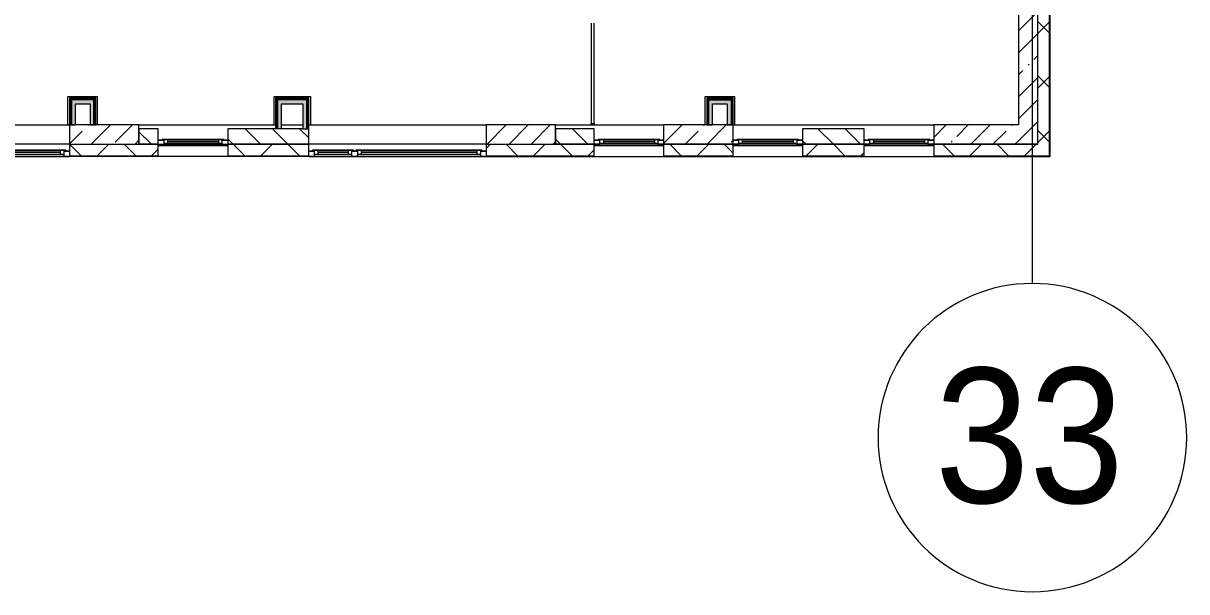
# Model space of a CAD drawing. Header units: millimetres. Extents: x 35363 to 232034, y -8553 to 29000.
# Drawn here: x 216954 to 232034, y -5906 to 1470 of the extents above; entities that cross this region are included whole.
import ezdxf

# ---------------------------------------------------------------- set-up
doc = ezdxf.new("R2010")
doc.units = ezdxf.units.MM
for name, color, linetype, lineweight, true_color in [('A-FLOR-1', 7, 'Continuous', 5, 0xaaaaaa), ('I-WALL-1', 7, 'Continuous', 5, 0xe7e7e7), ('I-WALL-2', 7, 'Continuous', 9, 0xe7e7e7)]:
    doc.layers.add(name, color=color, linetype=linetype, lineweight=lineweight, true_color=true_color)
for name, color, linetype, lineweight in [('A-GLAZ-2', 7, 'Continuous', 5), ('A-WALL', 7, 'Continuous', 9), ('A-WALL-2', 7, 'Continuous', 5), ('I-WALL-3', 7, 'Continuous', 5), ('S-COLS-1', 7, 'Continuous', 5), ('Оси', 7, 'Continuous', 9), ('Оси-1', 7, 'Continuous', 20)]:
    doc.layers.add(name, color=color, linetype=linetype, lineweight=lineweight)
doc.styles.add('Arial_1', font='arial.ttf', dxfattribs={"width": 0.9, "height": 1750})
pattern_1 = [(45, (105024.03, 0), (-353.5534, 353.5534), []), (135, (105024.03, 0), (-353.5534, -353.5534), [])]
pattern_2 = [(45, (105024.03, 0), (-285.1231, 285.1231), []), (45, (105309.15, 0), (-285.1231, 285.1231), [504.031, -100.806, 16.764, -84.042])]
pattern_3 = [(45, (105024, 0), (-530.33, 530.33), []), (135, (105024, 0), (-530.33, -530.33), [])]

# ---------------------------------------------------------------- blocks, each defined once
blk = doc.blocks.new('120_Окно_СКБ_1Ст - 120_Окно_СКБ_1Ст 900х2500_h_ с форточкой-22876038-2_6_2_птичка')
at = {"layer": 'A-GLAZ-2'}
for p, q in [((-450, -127), (-450, -57)), ((-450, -57), (-380, -57)), ((450, -57), (-450, -57)), ((-380, -127), (-450, -127)), ((-450, -127), (-400, -127)), ((-380, -127), (-400, -127)), ((-400, -127), (-400, -137)), ((-400, -137), (400, -137)), ((400, -137), (-400, -137)), ((-380, -57), (-380, -127)), ((380, -87), (-380, -87)), ((-380, -87), (-380, -127)), ((-330, -137), (-330, -87)), ((-330, -107), (330, -107)), ((330, -117), (-330, -117)), ((330, -137), (330, -87)), ((380, -127), (380, -57)), ((380, -57), (450, -57)), ((380, -127), (380, -87)), ((450, -127), (380, -127)), ((400, -127), (380, -127)), ((400, -127), (450, -127)), ((400, -137), (400, -127)), ((450, -57), (450, -127))]:
    blk.add_line(p, q, dxfattribs=at)
blk = doc.blocks.new('120_Окно_СКБ_2Ст_Фрамуга сверху - 120_Окно_СКБ_2Ст_2300х2500_h_ ДОО-22877051-2_6_2_птичка')
at = {"layer": 'A-GLAZ-2'}
for p, q in [((-1150, 13), (-1150, 83)), ((-1150, 83), (-1080, 83)), ((1150, 83), (-1150, 83)), ((-1080, 13), (-1150, 13)), ((-1150, 13), (-1100, 13)), ((-1080, 13), (-1100, 13)), ((-1100, 13), (-1100, 3)), ((-1100, 3), (540, 3)), ((540, 3), (-1100, 3)), ((-1080, 83), (-1080, 13)), ((-1080, 83), (1080, 83)), ((520, 53), (-1080, 53)), ((-1080, 53), (-1080, 13)), ((-1030, 3), (-1030, 53)), ((-1030, 33), (470, 33)), ((470, 23), (-1030, 23)), ((470, 3), (470, 53)), ((520, 13), (520, 83)), ((520, 83), (590, 83)), ((520, 13), (520, 53)), ((590, 13), (520, 13)), ((540, 13), (520, 13)), ((540, 13), (570, 13)), ((540, 13), (570, 13)), ((540, 3), (540, 13)), ((590, 13), (570, 13)), ((570, 13), (570, 3)), ((570, 3), (1100, 3)), ((1100, 3), (570, 3)), ((590, 83), (590, 13)), ((1080, 53), (590, 53)), ((590, 53), (590, 13)), ((640, 3), (640, 53)), ((640, 33), (1030, 33)), ((1030, 23), (640, 23)), ((1030, 3), (1030, 53)), ((1080, 13), (1080, 83)), ((1080, 83), (1150, 83)), ((1080, 13), (1080, 53)), ((1150, 13), (1080, 13)), ((1100, 13), (1080, 13)), ((1100, 13), (1150, 13)), ((1100, 3), (1100, 13)), ((1150, 83), (1150, 13))]:
    blk.add_line(p, q, dxfattribs=at)
blk = doc.blocks.new('120_Окно_СКБ_1Ст - 120_Окно_СКБ_1Ст 900х2500_h_ с форточкой-22876796-2_6_2_птичка')
at = {"layer": 'A-GLAZ-2'}
for p, q in [((-450, -127), (-450, -57)), ((-450, -57), (-380, -57)), ((450, -57), (-450, -57)), ((-380, -127), (-450, -127)), ((-450, -127), (-400, -127)), ((-380, -127), (-400, -127)), ((-400, -127), (-400, -137)), ((-400, -137), (400, -137)), ((400, -137), (-400, -137)), ((-380, -57), (-380, -127)), ((380, -87), (-380, -87)), ((-380, -87), (-380, -127)), ((-330, -137), (-330, -87)), ((-330, -107), (330, -107)), ((330, -117), (-330, -117)), ((330, -137), (330, -87)), ((380, -127), (380, -57)), ((380, -57), (450, -57)), ((380, -127), (380, -87)), ((450, -127), (380, -127)), ((400, -127), (380, -127)), ((400, -127), (450, -127)), ((400, -137), (400, -127)), ((450, -57), (450, -127))]:
    blk.add_line(p, q, dxfattribs=at)
blk = doc.blocks.new('Ось сетки - D8-29747960-2_6_2_птичка')
at = {"layer": 'Оси-1'}
for start, end in [(360, 180), (180, 360)]:
    blk.add_arc((0, 0), 4, start, end, dxfattribs=at)

msp = doc.modelspace()

# ---------------------------------------------------------------- hatches: boundary and pattern name
at = {"layer": 'A-WALL-2'}
h = msp.add_hatch(dxfattribs=at)
h.set_pattern_fill('FP_83', color=256, style=0, pattern_type=2)
h.set_pattern_definition(pattern_1)
h.paths.add_polyline_path([(230104, -250), (230254, -250), (230254, 7700), (230104, 7700), (230104, -100)])
h.paths.add_polyline_path([(230254, 10000), (230254, 11920), (230104, 11920), (230104, 10000)])
h.paths.add_polyline_path([(230254, 13120), (230254, 21400), (230104, 21400), (230104, 13120)])
h = msp.add_hatch(dxfattribs=at)
h.set_pattern_fill('FP_93', color=256, style=0, pattern_type=2)
h.set_pattern_definition([(135, (105024.03, 0), (-176.7767, -176.7767), [])])
h.paths.add_polyline_path([(227598.2, -100), (227854, -100), (227854, 100), (227054, 100), (227054, -100)])
h.paths.add_polyline_path([(218454, -100), (218704, -100), (218704, 100), (218454, 100), (218454, 64.1)])
h.paths.add_polyline_path([(215254, -100), (215254, 100), (213954, 100), (213954, -100), (214842.7, -100)])
h.paths.add_polyline_path([(220309.3, -100), (220654, -100), (220654, 100), (219604, 100), (219604, -100)])
h.paths.add_polyline_path([(224354, -100), (224354, 100), (223854, 100), (223854, -100), (223953.8, -100)])
h.paths.add_polyline_path([(204054, -100), (204054, 100), (200704, 100), (200704, -100), (203909.5, -100)])
h.paths.add_polyline_path([(206754, -100), (206754, 100), (205854, 100), (205854, -100)])
h.paths.add_polyline_path([(209854, -100), (209854, 100), (208804, 100), (208804, -100), (209376.1, -100)])
h.paths.add_polyline_path([(199804, -100), (199804, 100), (199554, 100), (199554, -100)])
h.paths.add_polyline_path([(207904, -100), (207904, 100), (207654, 100), (207654, -100)])
h.paths.add_polyline_path([(196954, -100), (197754, -100), (197754, 100), (196954, 100), (196954, 64.1)])
h = msp.add_hatch(dxfattribs=at)
h.set_pattern_fill('FP_83', color=256, style=0, pattern_type=2)
h.set_pattern_definition(pattern_1)
h.paths.add_polyline_path([(225254, -250), (226154, -250), (226154, -100), (225254, -100)])
h.paths.add_polyline_path([(229420.4, -250), (230104, -250), (230104, -100), (228754, -100), (228754, -250)])
h.paths.add_polyline_path([(227054, -250), (227854, -250), (227854, -100), (227054, -100)])
h.paths.add_polyline_path([(213020.5, -250), (213054, -250), (213054, -100), (212154, -100), (212154, -250)])
h.paths.add_polyline_path([(218704, -250), (218704, -100), (217554, -100), (217554, -250), (218487.1, -250)])
h.paths.add_polyline_path([(213954, -250), (215254, -250), (215254, -100), (213954, -100)])
h.paths.add_polyline_path([(219604, -250), (220654, -250), (220654, -100), (219604, -100)])
h.paths.add_polyline_path([(224354, -250), (224354, -100), (222954, -100), (222954, -250), (223953.8, -250)])
h.paths.add_polyline_path([(208804, -250), (209854, -250), (209854, -100), (208804, -100)])
h.paths.add_polyline_path([(207553.9, -250), (207904, -250), (207904, -100), (205854, -100), (205854, -250), (206754, -250)])
h.paths.add_polyline_path([(204054, -250), (204954, -250), (204954, -100), (200704, -100), (200704, -250), (203909.5, -250)])
h.paths.add_polyline_path([(199804, -250), (199804, -100), (198654, -100), (198654, -250), (199554, -250)])
h.paths.add_polyline_path([(196954, -250), (197754, -250), (197754, -100), (196954, -100)])
h.paths.add_polyline_path([(196054, -250), (196054, -100), (194234, -100), (194234, -250), (194798.5, -250)])
at = {"layer": 'I-WALL-1'}
for points in [[(217629, 150), (217629, 475), (217579, 475), (217579, 150)], [(217819, 425), (217869, 425), (217869, 475), (217629, 475), (217629, 425)], [(220299, 100), (220299, 475), (220249, 475), (220249, 100)], [(220579, 425), (220629, 425), (220629, 475), (220299, 475), (220299, 425), (220309.3, 425)], [(217869, 150), (217869, 425), (217819, 425), (217819, 150)], [(220629, 100), (220629, 425), (220579, 425), (220579, 100)]]:
    msp.add_hatch(color=256, dxfattribs=at).paths.add_polyline_path(points)
at = {"layer": 'I-WALL-2'}
for points in [[(226079, 425), (226079, 475), (225839, 475), (225839, 425), (225889, 425)], [(226129, 150), (226129, 475), (226079, 475), (226079, 150)], [(225889, 150), (225889, 425), (225839, 425), (225839, 150)]]:
    msp.add_hatch(color=256, dxfattribs=at).paths.add_polyline_path(points)
at = {"layer": 'I-WALL-3'}
h = msp.add_hatch(dxfattribs=at)
h.set_pattern_fill('FP_91', color=256, style=0, pattern_type=2)
h.set_pattern_definition(pattern_2)
h.paths.add_polyline_path([(230104, -100), (230104, 7700), (229854, 7700), (229854, -100)])
h = msp.add_hatch(dxfattribs=at)
h.set_pattern_fill('FP_183', color=256, style=0, pattern_type=2)
h.set_pattern_definition(pattern_3)
h.paths.add_polyline_path([(217881.5, 150), (217881.5, 475), (217869, 475), (217869, 150)])
h = msp.add_hatch(dxfattribs=at)
h.set_pattern_fill('FP_183', color=256, style=0, pattern_type=2)
h.set_pattern_definition(pattern_3)
h.paths.add_polyline_path([(217881.5, 150), (217894, 150), (217894, 487.5), (217881.5, 487.5), (217881.5, 425)])
h = msp.add_hatch(dxfattribs=at)
h.set_pattern_fill('FP_183', color=256, style=0, pattern_type=2)
h.set_pattern_definition(pattern_3)
h.paths.add_polyline_path([(220236.5, 100), (220236.5, 500), (220224, 500), (220224, 100)])
h = msp.add_hatch(dxfattribs=at)
h.set_pattern_fill('FP_183', color=256, style=0, pattern_type=2)
h.set_pattern_definition(pattern_3)
h.paths.add_polyline_path([(220249, 100), (220249, 487.5), (220236.5, 487.5), (220236.5, 100)])
h = msp.add_hatch(dxfattribs=at)
h.set_pattern_fill('FP_183', color=256, style=0, pattern_type=2)
h.set_pattern_definition(pattern_3)
h.paths.add_polyline_path([(226141.5, 150), (226141.5, 487.5), (226129, 487.5), (226129, 150)])
h = msp.add_hatch(dxfattribs=at)
h.set_pattern_fill('FP_183', color=256, style=0, pattern_type=2)
h.set_pattern_definition(pattern_3)
h.paths.add_polyline_path([(226154, 150), (226154, 500), (226141.5, 500), (226141.5, 150)])
h = msp.add_hatch(dxfattribs=at)
h.set_pattern_fill('FP_91', color=256, style=0, pattern_type=2)
h.set_pattern_definition(pattern_2)
h.paths.add_polyline_path([(229854, -100), (229854, 150), (228754, 150), (228754, -100), (229420.4, -100)])
at = {"layer": 'S-COLS-1'}
h = msp.add_hatch(dxfattribs=at)
h.set_pattern_fill('FP_91', color=256, style=0, pattern_type=2)
h.set_pattern_definition(pattern_2)
h.paths.add_polyline_path([(217554, -100), (218454, -100), (218454, 150), (217554, 150), (217554, 64.1)])
h = msp.add_hatch(dxfattribs=at)
h.set_pattern_fill('FP_91', color=256, style=0, pattern_type=2)
h.set_pattern_definition(pattern_2)
h.paths.add_polyline_path([(223854, -100), (223854, 150), (222954, 150), (222954, -100)])
h = msp.add_hatch(dxfattribs=at)
h.set_pattern_fill('FP_91', color=256, style=0, pattern_type=2)
h.set_pattern_definition(pattern_2)
h.paths.add_polyline_path([(226154, -100), (226154, 150), (225254, 150), (225254, -100), (225776, -100)])

# ---------------------------------------------------------------- linework, layer by layer
at = {"layer": 'A-FLOR-1'}
for p, q in [((217533, 150), (217533, 521)), ((217533, 521), (217913, 521)), ((217913, 521), (217913, 150)), ((220204, 150), (220204, 520)), ((220204, 520), (220675, 520)), ((220675, 520), (220675, 150)), ((225793, 150), (225793, 521)), ((225793, 521), (226173, 521)), ((226173, 521), (226173, 150)), ((224314, 150), (224314, 170)), ((224353, 170), (224353, 150))]:
    msp.add_line(p, q, dxfattribs=at)
at = {"layer": 'A-WALL'}
for p, q in [((230254, -250), (230254, 7700)), ((230257, -253), (230257, 7700)), ((217566.5, 487.5), (217566.5, 150)), ((217881.5, 487.5), (217566.5, 487.5)), ((217579, 475), (217579, 150)), ((217869, 475), (217579, 475)), ((217869, 150), (217869, 475)), ((217881.5, 150), (217881.5, 487.5)), ((220236.5, 487.5), (220236.5, 100)), ((220641.5, 487.5), (220236.5, 487.5)), ((220249, 475), (220249, 100)), ((220629, 475), (220249, 475)), ((220629, 100), (220629, 475)), ((220641.5, 100), (220641.5, 487.5)), ((225826.5, 487.5), (226141.5, 487.5)), ((225826.5, 150), (225826.5, 487.5)), ((225839, 475), (226129, 475)), ((225839, 150), (225839, 475)), ((226129, 475), (226129, 150)), ((226141.5, 487.5), (226141.5, 150)), ((218454, -100), (218704, -100)), ((218704, -100), (218454, -100)), ((219604, -100), (220654, -100)), ((220654, -100), (219604, -100)), ((223854, -100), (224354, -100)), ((224354, -100), (223854, -100)), ((227054, -100), (227854, -100)), ((227854, -100), (227054, -100)), ((217554, -250), (218704, -250)), ((217554, -253), (218704, -253)), ((219604, -250), (220654, -250)), ((219604, -253), (220654, -253)), ((222954, -250), (224354, -250)), ((222954, -253), (224354, -253)), ((225254, -250), (226154, -250)), ((225254, -253), (226154, -253)), ((227054, -250), (227854, -250)), ((227054, -253), (227854, -253)), ((228754, -250), (230254, -250)), ((228754, -253), (230257, -253))]:
    msp.add_line(p, q, dxfattribs=at)
at = {"layer": 'A-WALL-2'}
for p, q in [((230262, -258), (230262, 21558)), ((218704, 100), (218454, 100)), ((218454, 100), (218454, -100)), ((218704, -258), (218704, 100)), ((220579, 100), (219604, 100)), ((219604, 100), (219604, -258)), ((220654, -258), (220654, 100)), ((224354, 100), (223854, 100)), ((223854, 100), (223854, -100)), ((224354, -258), (224354, 100)), ((227854, 100), (227054, 100)), ((227054, 100), (227054, -258)), ((227854, -258), (227854, 100)), ((217554, -100), (217554, -258)), ((217554, -100), (218454, -100)), ((218704, -100), (219604, -100)), ((222954, -100), (222954, -258)), ((222954, -100), (223854, -100)), ((226154, -100), (225254, -100)), ((225254, -100), (225254, -258)), ((226154, -258), (226154, -100)), ((230104, -100), (228754, -100)), ((228754, -100), (228754, -258)), ((222954, -258), (212154, -258)), ((222954, -258), (230262, -258))]:
    msp.add_line(p, q, dxfattribs=at)
at = {"layer": 'I-WALL-3'}
for p, q in [((229854, 10000), (229854, 150)), ((230104, -100), (230104, 10000)), ((224314, 1470), (224314, 170)), ((224354, 170), (224354, 1470)), ((217554, 500), (217554, 150)), ((217894, 500), (217554, 500)), ((217894, 150), (217894, 500)), ((220224, 500), (220224, 100)), ((220654, 500), (220224, 500)), ((220654, 100), (220654, 500)), ((226154, 500), (225814, 500)), ((225814, 500), (225814, 150)), ((226154, 150), (226154, 500)), ((217629, 150), (217629, 425)), ((217629, 425), (217819, 425)), ((217819, 425), (217819, 150)), ((220299, 100), (220299, 425)), ((220299, 425), (220579, 425)), ((220579, 425), (220579, 100)), ((225889, 425), (226079, 425)), ((225889, 150), (225889, 425)), ((226079, 425), (226079, 150)), ((224314, 170), (224354, 170)), ((214774, 150), (217554, 150)), ((217554, 150), (217629, 150)), ((217819, 150), (217894, 150)), ((218454, 150), (220224, 150)), ((220299, 150), (220579, 150)), ((220579, 100), (220654, 100)), ((220654, 150), (222954, 150)), ((223854, 150), (225254, 150)), ((225814, 150), (225889, 150)), ((226079, 150), (226154, 150)), ((226154, 150), (228754, 150)), ((229854, 150), (228754, 150)), ((228754, 150), (228754, -100)), ((217554, -100), (215254, -100)), ((222954, -100), (220654, -100)), ((225254, -100), (224354, -100)), ((227054, -100), (226154, -100)), ((228754, -100), (227854, -100)), ((228754, -100), (230104, -100))]:
    msp.add_line(p, q, dxfattribs=at)
at = {"layer": 'S-COLS-1'}
for p, q in [((218454, 150), (217554, 150)), ((217554, 150), (217554, -100)), ((218454, 100), (218454, 150)), ((218454, -100), (218454, 100)), ((223854, 150), (222954, 150)), ((222954, 150), (222954, -100)), ((223854, 100), (223854, 150)), ((223854, -100), (223854, 100)), ((226154, 150), (225254, 150)), ((225254, 150), (225254, -100)), ((226154, -100), (226154, 150)), ((217554, -100), (218454, -100)), ((222954, -100), (223854, -100)), ((225254, -100), (226154, -100))]:
    msp.add_line(p, q, dxfattribs=at)
at = {"layer": 'Оси'}
msp.add_line((230034, -1906.3), (230034, 9979), dxfattribs=at)

# ---------------------------------------------------------------- block references
at = {"layer": 'A-GLAZ-2', "rotation": 180}
for name, p in [('120_Окно_СКБ_1Ст - 120_Окно_СКБ_1Ст 900х2500_h_ с форточкой-22876796-2_6_2_птичка', (219154, -175)), ('120_Окно_СКБ_1Ст - 120_Окно_СКБ_1Ст 900х2500_h_ с форточкой-22876038-2_6_2_птичка', (224804, -175)), ('120_Окно_СКБ_1Ст - 120_Окно_СКБ_1Ст 900х2500_h_ с форточкой-22876038-2_6_2_птичка', (226604, -175)), ('120_Окно_СКБ_1Ст - 120_Окно_СКБ_1Ст 900х2500_h_ с форточкой-22876038-2_6_2_птичка', (228304, -175)), ('120_Окно_СКБ_2Ст_Фрамуга сверху - 120_Окно_СКБ_2Ст_2300х2500_h_ ДОО-22877051-2_6_2_птичка', (216404, -175)), ('120_Окно_СКБ_2Ст_Фрамуга сверху - 120_Окно_СКБ_2Ст_2300х2500_h_ ДОО-22877051-2_6_2_птичка', (221804, -175))]:
    msp.add_blockref(name, p, dxfattribs=at)
at = {"layer": 'Оси-1', "xscale": 499.9999999999995, "yscale": 499.9999999999995, "zscale": 499.9999999999995}
msp.add_blockref('Ось сетки - D8-29747960-2_6_2_птичка', (230034, -3906.3), dxfattribs=at)

# ---------------------------------------------------------------- texts
at = {"layer": 'Оси', "insert": (228770.9, -3003), "char_height": 1750, "width": 3030.379, "attachment_point": 1, "style": 'Arial_1'}
msp.add_mtext('33', dxfattribs=at)

doc.saveas('drawing.dxf')
